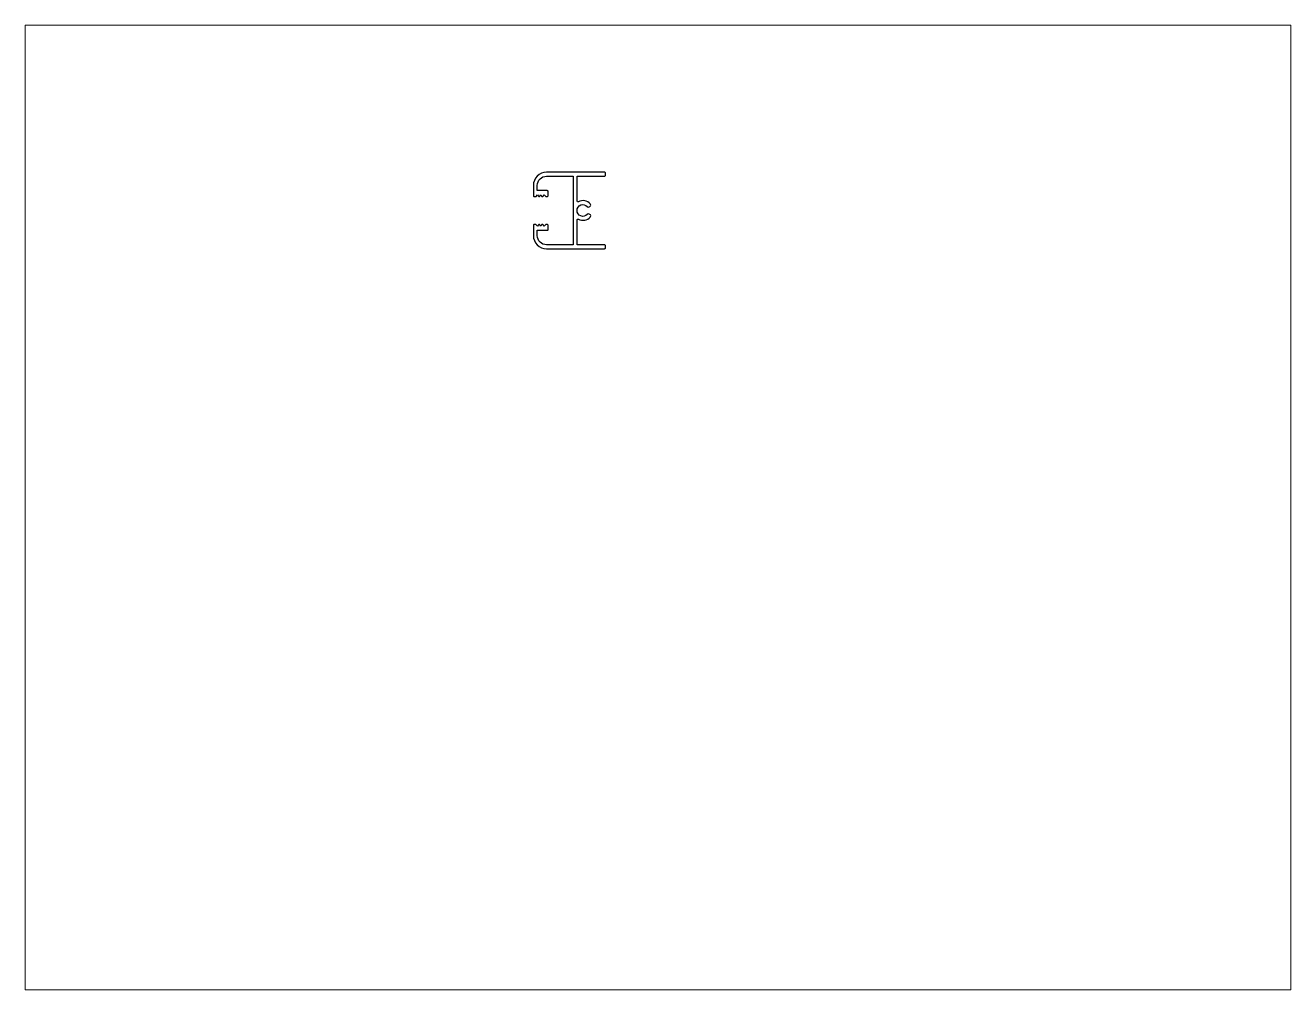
# Paper-space layout 'Layout1' of a CAD drawing. Extents: x 27 to 240, y 20 to 183.
# The model-space entities are those that its viewports show. They can reach past a viewport. Long polylines and large blocks are cut down to what shows.
import ezdxf

# ---------------------------------------------------------------- set-up
doc = ezdxf.new("R2010")
doc.units = 0
doc.header["$LTSCALE"] = 15
doc.layers.get('0').update_dxf_attribs({"linetype": 'CONTINUOUS'})

msp = doc.modelspace()

# ---------------------------------------------------------------- linework, layer by layer
at = {"ltscale": 0.05}
msp.add_lwpolyline([(174.52, 231.57), (174.52, 232.17, 0.414214), (174.22, 232.47), (156.52, 232.47, 0.414214), (152.52, 228.47), (152.52, 225.37, 0.414214), (152.82, 225.07), (153.19, 225.07, 0.198912), (153.33, 225.12), (153.77, 225.57), (154.04, 225.18, 0.476039), (154.5, 225.18), (154.77, 225.57), (155.04, 225.18, 0.476034), (155.5, 225.18), (155.77, 225.57), (156.18, 225.15, 0.198912), (156.4, 225.07), (156.72, 225.07, 0.414214), (157.02, 225.37), (157.02, 226.57, 0.414214), (156.72, 226.87), (153.72, 226.87), (153.72, 228.47, -0.414214), (156.52, 231.27), (164.62, 231.27), (164.62, 210.37), (156.52, 210.37, -0.414214), (153.72, 213.17), (153.72, 214.77), (156.72, 214.77, 0.414214), (157.02, 215.07), (157.02, 216.27, 0.414214), (156.72, 216.57), (156.4, 216.57, 0.198912), (156.18, 216.48), (155.77, 216.07), (155.5, 216.46, 0.476034), (155.04, 216.46), (154.77, 216.07), (154.5, 216.46, 0.476039), (154.04, 216.46), (153.77, 216.07), (153.36, 216.48, 0.198912), (153.15, 216.57), (152.82, 216.57, 0.414214), (152.52, 216.27), (152.52, 213.17, 0.414214), (156.52, 209.17), (174.22, 209.17, 0.414214), (174.52, 209.47), (174.52, 210.07, 0.414214), (174.22, 210.37), (165.82, 210.37), (165.82, 217.88, -0.560232), (166.26, 218.14, 0.341883), (169.87, 218.83, 0.474498), (169.74, 219.59), (169.57, 219.69, 0.351391), (168.95, 219.6, -2.56779), (168.95, 222.03, 0.351391), (169.57, 221.94), (169.74, 222.04, 0.474498), (169.87, 222.81, 0.341883), (166.26, 223.49, -0.560232), (165.82, 223.76), (165.82, 231.27), (174.22, 231.27, 0.414214)], format="xyb", close=True, dxfattribs=at)

psp = doc.layouts.get("Layout1")

# ---------------------------------------------------------------- viewports
at = {"layer": '0', "color": 0, "linetype": 'BYBLOCK', "ltscale": 0.05}
psp.add_viewport(center=(133.35, 101.6), size=(213.36, 162.56), view_center_point=(190.51, 130.3), view_height=293.8955, dxfattribs=at)

doc.saveas('drawing.dxf')
